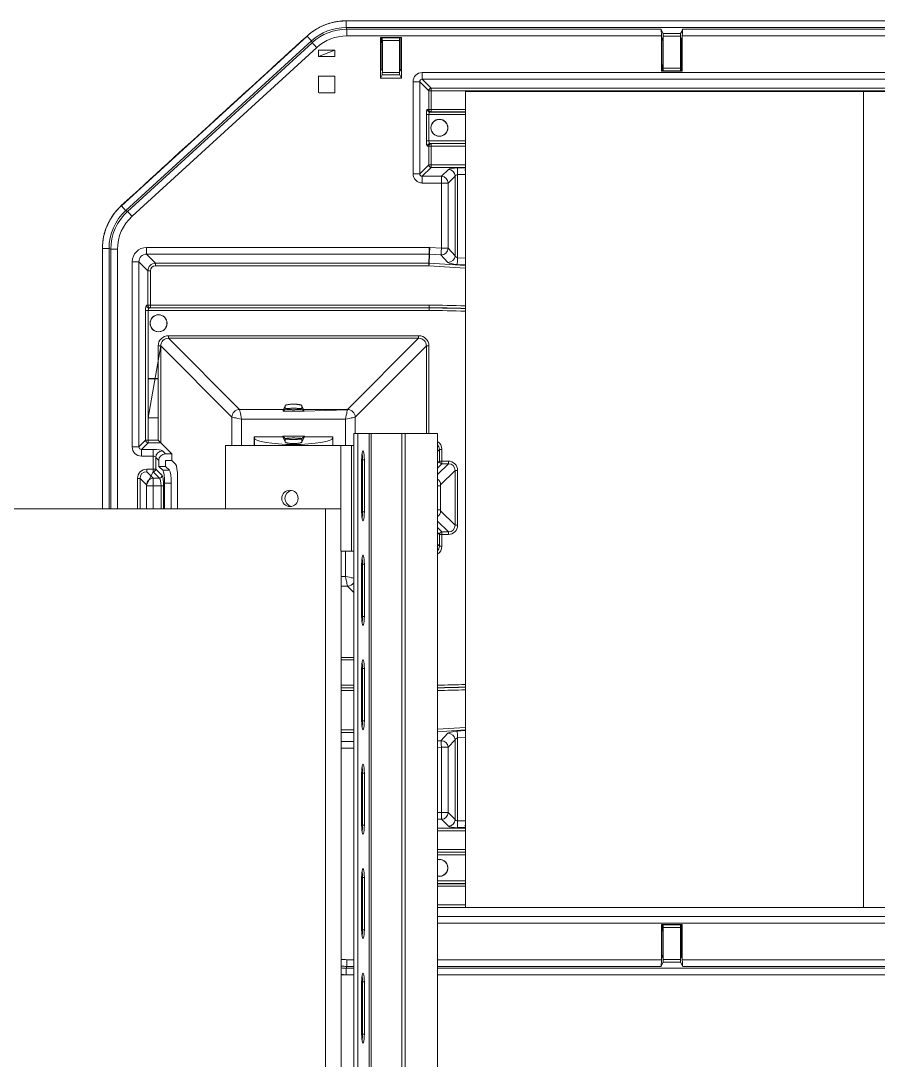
# Model space of a CAD drawing. Header units: inches. Extents: x 1518 to 2565, y 62 to 679.
# Drawn here: x 2123.65 to 2140.07, y 659.08 to 678.99 of the extents above; entities that cross this region are included whole.
import ezdxf

# ---------------------------------------------------------------- set-up
doc = ezdxf.new("R2010")
doc.units = ezdxf.units.IN
doc.header["$LTSCALE"] = 50
doc.header["$MEASUREMENT"] = 0
for name, color, linetype, lineweight in [('E2-ECOFEET', 254, 'Continuous', 5), ('ECOFEET', 254, 'Continuous', 5), ('TEXT', 1, 'Continuous', 20)]:
    doc.layers.add(name, color=color, linetype=linetype, lineweight=lineweight)

# ---------------------------------------------------------------- blocks, each defined once
blk = doc.blocks.new('Z1')
at = {"layer": 'ECOFEET', "color": 1, "linetype": 'Continuous'}
for p, q in [((6.431, 212.097), (6.452, 212.055)), ((6.456, 212.006), (6.456, 211.584)), ((6.807, 212.006), (6.807, 211.584)), ((6.831, 212.097), (6.81, 212.055)), ((0.178, 211.845), (0.178, 211.72)), ((1.076, 211.522), (1.076, 211.944)), ((1.427, 211.522), (1.427, 211.944)), ((1.451, 211.431), (1.43, 211.473)), ((-0.136, 211.037), (-0.136, 211.335)), ((-0.126, 211.345), (0.168, 211.345)), ((0.178, 211.335), (0.178, 211.037)), ((0.168, 211.027), (-0.126, 211.027)), ((-3.381, 206.906), (1.981, 206.906)), ((1.981, 206.906), (1.981, 206.908)), ((0.421, 204.963), (1.782, 206.324)), ((-3.398, 205.552), (-3.207, 205.552)), ((-3.396, 205.549), (-3.398, 205.552)), ((-3.396, 205.549), (-3.396, 204.804)), ((-3.209, 205.549), (-3.396, 205.549)), ((-3.209, 205.549), (-3.207, 205.552)), ((-3.209, 204.804), (-3.209, 205.549)), ((-0.772, 205.035), (-0.772, 204.971)), ((-0.455, 204.971), (-0.455, 205.035)), ((-3.398, 204.802), (-3.398, 204.372)), ((-1.365, 204.436), (-0.822, 204.436)), ((0.138, 204.436), (0.138, 204.268)), ((0.617, 204.498), (0.617, 134.498)), ((0.832, 134.498), (0.832, 204.498)), ((0.871, 204.498), (0.871, 134.498)), ((1.523, 204.498), (1.523, 134.498)), ((2.142, 134.498), (2.142, 204.498)), ((-3.576, 204.244), (-3.704, 204.244)), ((-3.576, 204.244), (-3.448, 204.372)), ((-3.398, 204.372), (-3.448, 204.372)), ((-0.772, 204.4), (-0.772, 204.336)), ((-0.455, 204.336), (-0.455, 204.4)), ((-3.431, 203.518), (-3.553, 203.641)), ((-2.836, 203.06), (-2.836, 203.665)), ((0.301, 138.393), (0.301, 202.248)), ((0.54, 202.248), (0.497, 202.248)), ((0.69, 201.602), (0.708, 201.583)), ((0.708, 201.288), (0.69, 201.306)), ((0.301, 200.214), (0.54, 200.214)), ((0.54, 200.165), (0.301, 200.165)), ((0.301, 199.683), (0.54, 199.683)), ((0.69, 199.683), (0.708, 199.683)), ((0.54, 199.633), (0.301, 199.633)), ((0.301, 199.63), (0.54, 199.63)), ((0.54, 199.58), (0.301, 199.58)), ((0.708, 199.633), (0.69, 199.633)), ((0.69, 199.63), (0.708, 199.63)), ((0.708, 199.58), (0.69, 199.58)), ((2.143, 198.836), (2.677, 198.872)), ((0.301, 198.824), (0.54, 198.824)), ((0.54, 198.775), (0.301, 198.775)), ((2.677, 198.823), (2.143, 198.786)), ((0.301, 198.603), (0.54, 198.603)), ((0.54, 198.475), (0.301, 198.475)), ((2.143, 196.94), (2.677, 196.94)), ((2.677, 196.891), (2.143, 196.891)), ((2.143, 196.536), (2.677, 196.536)), ((2.677, 196.486), (2.143, 196.486)), ((2.143, 196.483), (2.677, 196.483)), ((2.677, 196.433), (2.143, 196.433)), ((2.179, 196.02), (2.143, 196.024)), ((2.143, 195.932), (2.677, 195.932)), ((2.677, 195.882), (2.143, 195.882)), ((2.143, 195.879), (2.677, 195.879)), ((2.677, 195.829), (2.143, 195.829)), ((2.143, 195.474), (2.677, 195.474)), ((6.456, 194.532), (6.456, 194.954)), ((6.807, 194.532), (6.807, 194.954)), ((6.431, 194.441), (6.452, 194.483)), ((0.408, 194.295), (0.395, 194.262)), ((2.143, 194.262), (18.191, 194.262)), ((2.143, 194.136), (18.191, 194.136)), ((18.191, 194.134), (2.143, 194.134))]:
    blk.add_line(p, q, dxfattribs=at)
for points in [[(18.604, 212.405), (18.604, 212.402), (0.395, 212.402), (0.395, 212.405)], [(0.408, 212.243), (6.422, 212.243), (6.463, 212.16), (6.799, 212.16)], [(1.451, 211.304), (1.451, 211.431), (1.451, 212.085), (1.051, 212.085), (1.051, 211.431), (1.072, 211.473)], [(-3.826, 208.77), (-3.793, 208.755), (-0.256, 211.985)], [(0.177, 211.844), (0.178, 211.845), (-0.136, 211.845)], [(0.177, 211.721), (0.178, 211.72), (-0.136, 211.72), (-0.135, 211.721)], [(1.051, 211.431), (1.051, 211.304), (1.451, 211.304), (1.419, 211.368), (1.083, 211.368), (1.051, 211.304)], [(17.888, 211.05), (17.888, 211.064), (2.023, 211.064), (2.023, 211.113), (1.851, 211.285)], [(10.302, 211.05), (2.677, 211.05), (2.677, 195.425), (2.143, 195.425)], [(2.677, 195.425), (10.302, 195.425), (17.927, 195.425), (17.927, 211.05), (10.302, 211.05), (10.302, 195.425)], [(1.979, 210.105), (1.93, 210.105), (1.93, 210.607), (1.979, 210.607)], [(2.677, 210.607), (1.979, 210.607), (1.979, 210.105), (2.677, 210.105)], [(2.677, 209.598), (2.023, 209.598), (2.023, 209.648), (2.677, 209.648)], [(2.48, 209.431), (2.347, 209.298), (2.347, 208.048), (2.48, 207.905)], [(2.529, 209.458), (2.529, 209.586), (2.677, 209.586)], [(2.677, 209.458), (2.529, 209.458), (2.529, 207.867), (2.677, 207.857)], [(2.677, 209.544), (2.669, 209.551), (2.677, 209.551)], [(-4.275, 208.043), (-4.273, 208.043), (-4.147, 208.043), (-4.147, 203.06)], [(-4.113, 203.06), (-4.113, 208.028), (-4.147, 208.043)], [(-4.113, 208.028), (-3.985, 208.028), (-3.985, 203.06)], [(1.986, 207.935), (1.986, 208.063), (-3.428, 208.063), (-3.428, 207.935), (-3.256, 207.763)], [(2.677, 207.666), (1.98, 207.714), (-3.256, 207.714), (-3.256, 207.763), (1.98, 207.763), (1.986, 207.935), (-3.428, 207.935)], [(-3.576, 207.787), (-3.704, 207.787), (-3.704, 204.244)], [(-3.403, 207.615), (-3.576, 207.787), (-3.576, 204.244)], [(1.981, 206.906), (1.981, 206.856), (-3.398, 206.856)], [(-0.413, 204.928), (-0.815, 204.928), (-0.774, 204.969), (-0.774, 205.032), (-0.808, 204.963), (-1.648, 204.963), (-3.01, 206.324), (-3.01, 206.374), (1.782, 206.374), (1.782, 206.324), (-3.01, 206.324)], [(-1.796, 204.268), (-1.796, 204.815), (-3.157, 206.177), (-3.207, 206.177), (-3.207, 205.552), (-3.207, 204.802), (-3.207, 204.372)], [(1.93, 206.177), (0.568, 204.815), (0.568, 204.498)], [(1.93, 204.498), (1.93, 206.177), (1.979, 206.177), (1.979, 204.498)], [(0.381, 204.268), (0.381, 204.776), (-1.609, 204.776), (-1.609, 204.268)], [(-1.365, 204.268), (-1.365, 204.436), (-1.364, 204.421), (-1.364, 204.268)], [(-0.822, 204.45), (-0.822, 204.436), (-0.774, 204.34), (-0.774, 204.402), (-0.822, 204.45), (-0.406, 204.45), (-0.406, 204.436), (0.138, 204.436), (0.136, 204.421), (0.136, 204.268)], [(-0.406, 204.45), (-0.454, 204.402), (-0.454, 204.34), (-0.406, 204.436)], [(1.461, 134.498), (0.871, 134.498), (0.832, 134.498), (0.617, 134.498), (0.54, 134.498), (0.54, 204.498), (0.617, 204.498), (0.832, 204.498), (0.871, 204.498), (1.461, 204.498)], [(0.54, 204.268), (0.497, 204.268), (0.291, 204.268), (-1.916, 204.268), (-1.916, 203.06)], [(0.497, 204.268), (0.497, 202.248), (0.291, 202.248), (0.291, 204.268)], [(-3.526, 204.195), (-3.302, 204.195), (-3.302, 204.067)], [(-3.253, 204.041), (-3.194, 203.982), (-3.194, 203.871)], [(2.143, 203.935), (2.18, 203.972), (2.229, 203.972), (2.229, 204.195), (2.18, 204.195), (2.143, 204.158)], [(-2.944, 203.983), (-3.062, 203.983), (-3.067, 203.978), (-3.067, 203.871), (-2.992, 203.796), (-3.119, 203.796), (-3.194, 203.871), (-3.067, 203.871)], [(0.708, 203.998), (0.742, 203.998), (0.742, 202.998), (0.708, 202.998)], [(2.143, 203.714), (2.352, 203.923), (2.352, 203.972), (2.229, 203.972), (2.229, 203.923), (2.143, 203.837)], [(-3.602, 203.06), (-3.602, 203.641), (-3.553, 203.641), (-3.553, 203.06)], [(-3.428, 203.06), (-3.428, 203.499), (-3.3, 203.499), (-3.3, 203.06)], [(-3.151, 203.06), (-3.151, 203.499), (-3.3, 203.499)], [(-3.151, 203.499), (-3.102, 203.499), (-3.102, 203.06)], [(-2.955, 203.06), (-2.955, 203.549), (-3.082, 203.549), (-3.082, 203.06)], [(2.143, 203.039), (2.2, 203.039), (2.2, 203.499), (2.143, 203.499)], [(0.291, 203.06), (0, 203.06), (-38.449, 203.06), (-38.449, 137.56), (0, 137.56), (0, 203.06)], [(2.143, 202.603), (2.18, 202.566), (2.229, 202.566), (2.352, 202.566), (2.352, 202.615), (2.143, 202.824)], [(2.143, 202.701), (2.229, 202.615), (2.229, 202.566), (2.229, 202.343), (2.18, 202.343), (2.143, 202.38)], [(0.708, 201.998), (0.742, 201.998), (0.742, 200.998), (0.708, 200.998)], [(0.54, 201.456), (0.421, 201.575), (0.301, 201.575)], [(0.708, 199.998), (0.742, 199.998), (0.742, 198.998), (0.708, 198.998)], [(2.677, 198.681), (2.529, 198.671), (2.529, 197.081), (2.677, 197.081)], [(0.708, 197.998), (0.742, 197.998), (0.742, 196.998), (0.708, 196.998)], [(2.677, 196.953), (2.529, 196.953), (2.529, 197.081)], [(2.677, 196.987), (2.669, 196.987), (2.677, 196.995)], [(0.708, 195.998), (0.742, 195.998), (0.742, 194.998), (0.708, 194.998)], [(2.143, 194.423), (6.431, 194.423), (6.431, 194.441), (6.431, 195.095), (6.831, 195.095), (6.831, 194.441), (6.81, 194.483)], [(0.54, 194.295), (0.408, 194.295), (0.408, 194.423), (0.54, 194.423)], [(17.182, 194.295), (6.841, 194.295), (6.799, 194.378), (6.463, 194.378), (6.422, 194.295)], [(6.831, 194.441), (6.831, 194.423), (17.191, 194.423), (17.191, 194.441)], [(0.301, 194.144), (0.395, 194.136), (0.54, 194.136)], [(0.395, 194.134), (0.395, 194.136), (0.395, 194.262), (0.54, 194.262)], [(0.708, 193.998), (0.742, 193.998), (0.742, 192.998), (0.708, 192.998)]]:
    blk.add_lwpolyline(points, dxfattribs=at)
at = {"layer": 'ECOFEET', "color": 1, "linetype": 'Continuous', "flags": 128}
for points in [[(-3.793, 208.755), (-3.789, 208.751), (-3.782, 208.744), (-3.774, 208.734), (-3.763, 208.722), (-3.75, 208.709), (-3.736, 208.694), (-3.722, 208.677), (-3.706, 208.661), (-0.17, 211.891), (-0.185, 211.908), (-0.2, 211.924), (-0.214, 211.939), (-0.227, 211.953), (-0.237, 211.964), (-0.246, 211.974), (-0.253, 211.981), (-0.256, 211.985), (-0.269, 212.019), (-3.826, 208.77), (-3.83, 208.774), (-3.837, 208.781), (-3.845, 208.791), (-3.856, 208.802), (-3.868, 208.816), (-3.882, 208.831), (-3.896, 208.847), (-3.911, 208.863), (-0.354, 212.112), (-0.356, 212.113)], [(2.677, 207.728), (2.52, 207.739), (2.521, 207.745), (2.522, 207.755), (2.522, 207.768), (2.524, 207.783), (2.525, 207.802), (2.526, 207.823), (2.528, 207.844), (2.529, 207.867)], [(0.742, 203.998), (0.741, 204.046), (0.738, 204.09), (0.733, 204.127), (0.727, 204.154), (0.719, 204.168), (0.712, 204.168), (0.705, 204.154), (0.699, 204.127), (0.694, 204.09), (0.691, 204.046), (0.69, 203.998), (0.69, 202.998), (0.691, 202.949), (0.694, 202.905), (0.699, 202.868), (0.705, 202.841), (0.712, 202.827), (0.719, 202.827), (0.727, 202.841), (0.733, 202.868), (0.738, 202.905), (0.741, 202.949), (0.742, 202.998)], [(0.381, 202.248), (0.381, 201.762), (0.419, 201.755), (0.455, 201.747), (0.488, 201.74), (0.517, 201.734), (0.54, 201.729)], [(0.742, 201.998), (0.741, 202.046), (0.738, 202.09), (0.733, 202.127), (0.727, 202.154), (0.719, 202.168), (0.712, 202.168), (0.705, 202.154), (0.699, 202.127), (0.694, 202.09), (0.691, 202.046), (0.69, 201.998), (0.69, 200.998), (0.691, 200.949), (0.694, 200.905), (0.699, 200.868), (0.705, 200.841), (0.712, 200.827), (0.719, 200.827), (0.727, 200.841), (0.733, 200.868), (0.738, 200.905), (0.741, 200.949), (0.742, 200.998)], [(0.742, 199.998), (0.741, 200.046), (0.738, 200.09), (0.733, 200.127), (0.727, 200.154), (0.719, 200.168), (0.712, 200.168), (0.705, 200.154), (0.699, 200.127), (0.694, 200.09), (0.691, 200.046), (0.69, 199.998), (0.69, 198.998), (0.691, 198.949), (0.694, 198.905), (0.699, 198.868), (0.705, 198.841), (0.712, 198.827), (0.719, 198.827), (0.727, 198.841), (0.733, 198.868), (0.738, 198.905), (0.741, 198.949), (0.742, 198.998)], [(2.677, 198.81), (2.52, 198.799), (2.521, 198.793), (2.522, 198.784), (2.522, 198.771), (2.524, 198.755), (2.525, 198.736), (2.526, 198.716), (2.528, 198.694), (2.529, 198.671)], [(0.742, 197.998), (0.741, 198.046), (0.738, 198.09), (0.733, 198.127), (0.727, 198.154), (0.719, 198.168), (0.712, 198.168), (0.705, 198.154), (0.699, 198.127), (0.694, 198.09), (0.691, 198.046), (0.69, 197.998), (0.69, 196.998), (0.691, 196.949), (0.694, 196.905), (0.699, 196.868), (0.705, 196.841), (0.712, 196.827), (0.719, 196.827), (0.727, 196.841), (0.733, 196.868), (0.738, 196.905), (0.741, 196.949), (0.742, 196.998)], [(0.742, 195.998), (0.741, 196.046), (0.738, 196.09), (0.733, 196.127), (0.727, 196.154), (0.719, 196.168), (0.712, 196.168), (0.705, 196.154), (0.699, 196.127), (0.694, 196.09), (0.691, 196.046), (0.69, 195.998), (0.69, 194.998), (0.691, 194.949), (0.694, 194.905), (0.699, 194.868), (0.705, 194.841), (0.712, 194.827), (0.719, 194.827), (0.727, 194.841), (0.733, 194.868), (0.738, 194.905), (0.741, 194.949), (0.742, 194.998)], [(0.742, 193.998), (0.741, 194.046), (0.738, 194.09), (0.733, 194.127), (0.727, 194.154), (0.719, 194.168), (0.712, 194.168), (0.705, 194.154), (0.699, 194.127), (0.694, 194.09), (0.691, 194.046), (0.69, 193.998), (0.69, 192.998), (0.691, 192.949), (0.694, 192.905), (0.699, 192.868), (0.705, 192.841), (0.712, 192.827), (0.719, 192.827), (0.727, 192.841), (0.733, 192.868), (0.738, 192.905), (0.741, 192.949), (0.742, 192.998)]]:
    blk.add_lwpolyline(points, dxfattribs=at)
at = {"layer": 'ECOFEET', "color": 1, "linetype": 'Continuous'}
for points in [[(1.427, 212.08), (1.076, 212.08), (1.082, 212.079), (1.42, 212.079)], [(1.416, 212.029), (1.087, 212.029), (1.087, 211.417), (1.416, 211.417)], [(6.467, 211.499), (6.796, 211.499), (6.796, 212.111), (6.467, 212.111)], [(0.177, 211.844), (0.177, 211.721), (-0.135, 211.721), (-0.135, 211.844), (-0.136, 211.845), (-0.136, 211.72)], [(6.462, 211.449), (6.8, 211.449), (6.807, 211.448), (6.456, 211.448)], [(1.461, 134.498), (1.461, 204.498), (1.523, 204.498), (2.142, 204.498), (2.143, 204.498), (2.143, 134.498), (2.142, 134.498), (1.523, 134.498)], [(6.462, 195.089), (6.8, 195.089), (6.807, 195.09), (6.456, 195.09)], [(6.467, 194.427), (6.796, 194.427), (6.796, 195.039), (6.467, 195.039)]]:
    blk.add_lwpolyline(points, close=True, dxfattribs=at)
for points in [[(1.802, 211.236), (1.674, 211.236), (1.674, 209.476), (1.802, 209.476), (1.974, 209.648, 0.39392), (2.023, 209.598), (1.851, 209.426)], [(17.927, 210.658, 0.339426), (17.964, 210.707), (17.937, 210.709), (17.937, 211.064, 0.393924), (17.888, 211.113), (2.023, 211.113, 0.393868), (1.974, 211.064), (1.802, 211.236), (1.802, 209.476)], [(1.997, 210.657, -0.412034), (1.947, 210.707), (1.974, 210.709), (1.974, 211.064), (2.023, 211.064), (2.023, 210.709), (2.677, 210.709)], [(2.677, 210.659), (2.023, 210.659), (2.023, 210.709), (1.974, 210.709, 0.412034), (2.023, 210.659), (1.997, 210.657), (2.677, 210.657)], [(2.677, 210.002), (2.023, 210.002), (2.023, 209.648), (1.974, 209.648), (1.974, 210.002), (1.947, 210.005, -0.412143), (1.997, 210.055)], [(2.677, 210.055), (1.997, 210.055), (2.023, 210.052, 0.41208), (1.974, 210.002), (2.023, 210.002), (2.023, 210.052), (2.677, 210.052)], [(-2.944, 204.11), (-3.066, 204.11), (-3.125, 204.169, 0.393911), (-3.253, 204.041), (-3.253, 203.818), (-3.131, 203.696, -0.394035), (-3.18, 203.646)], [(0.699, 204.129, -0.044124), (0.708, 203.998), (0.708, 202.998, -0.044023), (0.699, 202.866)], [(2.352, 203.923), (2.229, 203.923, -0.393886), (2.18, 203.972), (2.18, 204.195)], [(2.143, 202.913, 0.244587), (2.203, 203.02), (2.48, 202.743), (2.529, 202.743), (2.529, 203.795), (2.48, 203.795), (2.48, 202.743)], [(2.48, 203.795), (2.203, 203.518, 0.244565), (2.143, 203.625)], [(0.69, 203.12, 0.067267), (0.704, 203.258, 0.067287), (0.69, 203.396)], [(2.18, 202.343), (2.18, 202.566, -0.39395), (2.229, 202.615), (2.352, 202.615)], [(0.699, 202.129, -0.044121), (0.708, 201.998), (0.708, 200.998, -0.044121), (0.699, 200.866)], [(0.699, 200.129, -0.044023), (0.708, 199.998), (0.708, 198.998, -0.044124), (0.699, 198.866)], [(2.143, 198.614), (2.21, 198.618), (2.343, 198.761, -0.411948), (2.48, 198.633)], [(2.219, 198.491), (2.219, 197.24), (2.347, 197.24), (2.347, 198.491), (2.48, 198.633), (2.48, 197.107, -0.393898), (2.352, 196.979), (2.219, 197.112), (2.143, 197.112)], [(0.699, 198.129, -0.044124), (0.708, 197.998), (0.708, 196.998, -0.044017), (0.699, 196.866)], [(2.143, 197.24), (2.219, 197.24), (2.219, 197.112, 0.39396), (2.347, 197.24), (2.48, 197.107)], [(2.143, 196.025, 0.202767), (2.267, 196.047, 0.544465), (2.267, 196.318, 0.202767), (2.143, 196.34)], [(0.699, 196.129, -0.044017), (0.708, 195.998), (0.708, 194.998, -0.044121), (0.699, 194.866)], [(0.699, 194.129, -0.044023), (0.708, 193.998), (0.708, 192.998, -0.044124), (0.699, 192.866)]]:
    blk.add_lwpolyline(points, format="xyb", dxfattribs=at)
for points in [[(2.092, 210.491, 0.544465), (2.092, 210.22, 0.294947), (2.267, 210.22, 0.544465), (2.267, 210.491, 0.294947)], [(2.347, 209.298), (2.219, 209.298), (2.219, 209.426, -0.393921)], [(-3.403, 206.958, 0.412066), (-3.354, 206.908), (1.981, 206.908), (1.981, 206.958), (-3.354, 206.958), (-3.403, 206.958), (-3.43, 206.956, 0.411956), (-3.381, 206.906), (-3.354, 206.908), (-3.354, 206.958), (-3.354, 207.615), (-3.403, 207.615)], [(-3.396, 204.804), (-3.209, 204.804), (-3.207, 204.802), (-3.398, 204.802), (-3.398, 205.552), (-3.398, 206.856), (-3.448, 206.856), (-3.448, 204.372, 0.393976), (-3.398, 204.323), (-3.157, 204.323), (-3.157, 206.177)], [(-3.286, 206.747, 0.544465), (-3.286, 206.476, 0.294947), (-3.111, 206.476, 0.544465), (-3.111, 206.747, 0.294947)], [(-3.302, 203.769), (-3.302, 203.818), (-3.425, 203.818), (-3.425, 203.769), (-3.303, 203.646, 0.393889), (-3.431, 203.518)]]:
    blk.add_lwpolyline(points, format="xyb", close=True, dxfattribs=at)
at = {"layer": 'ECOFEET', "color": 1, "linetype": 'Continuous', "flags": 128}
for points in [[(1.998, 208.063), (2.219, 208.048), (2.219, 209.298), (1.851, 209.298), (1.851, 209.426), (2.219, 209.426), (2.352, 209.559, -0.393917), (2.48, 209.431), (2.48, 207.905, -0.411887), (2.343, 207.778), (2.21, 207.92), (2.211, 207.926), (2.211, 207.935), (2.212, 207.948), (2.213, 207.964), (2.214, 207.983), (2.216, 208.003), (2.217, 208.025), (2.219, 208.048), (2.347, 208.048, -0.411949), (2.21, 207.92), (1.989, 207.935)], [(2.677, 207.716), (1.983, 207.763), (1.983, 207.761), (1.983, 207.757), (1.983, 207.752), (1.982, 207.746), (1.982, 207.739), (1.981, 207.731), (1.98, 207.722), (1.98, 207.714), (1.98, 207.763, -0.016718), (1.983, 207.763), (1.989, 207.935), (1.99, 207.941), (1.99, 207.95), (1.991, 207.963), (1.992, 207.979), (1.993, 207.998), (1.995, 208.018), (1.996, 208.04), (1.998, 208.063)], [(-3.303, 203.646), (-3.18, 203.646), (-3.302, 203.769, 0.39386), (-3.253, 203.818), (-3.302, 203.818), (-3.302, 204.067), (-3.526, 204.067), (-3.526, 204.195), (-3.398, 204.323), (-3.398, 204.372), (-3.207, 204.372), (-3.198, 204.364), (-3.189, 204.355), (-3.182, 204.347), (-3.174, 204.34), (-3.168, 204.334), (-3.163, 204.329), (-3.16, 204.325), (-3.157, 204.323), (-2.944, 204.11), (-2.944, 203.983), (-2.873, 203.911)], [(0.54, 201.64, -0.234244), (0.421, 201.575), (0.419, 201.586), (0.415, 201.603), (0.41, 201.626), (0.404, 201.655), (0.397, 201.689), (0.389, 201.725), (0.381, 201.762), (0.301, 201.762)], [(2.219, 198.491), (2.347, 198.491, 0.411949), (2.21, 198.618), (2.211, 198.612), (2.211, 198.603), (2.212, 198.59), (2.213, 198.574), (2.214, 198.555), (2.216, 198.535), (2.217, 198.513), (2.219, 198.491), (2.143, 198.485)]]:
    blk.add_lwpolyline(points, format="xyb", dxfattribs=at)
for points in [[(-0.413, 204.928), (-0.454, 204.969), (-0.454, 205.032), (-0.42, 204.963), (0.421, 204.963, -0.393939), (0.568, 204.815), (0.558, 204.813), (0.541, 204.809), (0.517, 204.804), (0.488, 204.798), (0.455, 204.791), (0.419, 204.784), (0.381, 204.776), (0.389, 204.813), (0.397, 204.85), (0.404, 204.883), (0.41, 204.912), (0.415, 204.935), (0.419, 204.953)], [(-1.648, 204.963), (-1.646, 204.953), (-1.642, 204.935), (-1.637, 204.912), (-1.631, 204.883), (-1.624, 204.85), (-1.617, 204.813), (-1.609, 204.776), (-1.646, 204.784), (-1.682, 204.791), (-1.716, 204.798), (-1.745, 204.804), (-1.768, 204.809), (-1.786, 204.813), (-1.796, 204.815, -0.393957)]]:
    blk.add_lwpolyline(points, format="xyb", close=True, dxfattribs=at)
at = {"layer": 'ECOFEET', "color": 1, "linetype": 'Continuous'}
for centre, radius in [((2.179, 210.356), 0.163), ((-3.198, 206.611), 0.163), ((-0.682, 203.258), 0.156)]:
    blk.add_circle(centre, radius, dxfattribs=at)
for centre, radius, start, end in [((1.981, 188.376), 18.582, 87.8554, 90), ((1.981, 188.376), 18.532, 87.8496, 90), ((1.981, 188.376), 18.53, 87.8493, 90), ((1.981, 188.376), 18.48, 87.8434, 90), ((-0.623, 203.258), 0.157, 101.556, 258.444), ((1.981, 218.162), 18.48, 270.501, 272.1566), ((1.981, 218.162), 18.53, 270.4997, 272.1507), ((1.981, 218.162), 18.532, 270.4996, 272.1504), ((1.981, 218.162), 18.582, 270.4982, 272.1446), ((2.179, 196.182), 0.163, 270, 102.8674)]:
    blk.add_arc(centre, radius, start, end, dxfattribs=at)
for centre, major_axis, ratio, start_param, end_param in [((0.408, 211.257), (-0.37, 0.953), 0.978189, 5.918992, 6.647379), ((0.418, 211.232), (-0.366, 0.945), 0.987012, 5.918992, 6.647379), ((6.843, 212.115), (0, 0.13), 0.087489, 0.174533, 1.570796), ((0.418, 211.232), (0.32, -0.825), 0.982581, 2.777399, 3.505786), ((1.082, 212.029), (0, 0.05), 0.087489, 4.712389, 6.265732), ((1.42, 212.029), (0, 0.05), 0.087489, 0.017453, 1.570796), ((6.451, 212.006), (0, 0.05), 0.087489, 4.712389, 6.108652), ((6.462, 212.111), (0, 0.05), 0.087489, 4.712389, 6.108652), ((6.8, 212.111), (0, 0.05), 0.087489, 0.174533, 1.570796), ((6.811, 212.006), (0, 0.05), 0.087489, 0.174533, 1.570796), ((1.071, 211.944), (0, 0.05), 0.087489, 4.712389, 5.759587), ((1.071, 211.522), (0, 0.05), 0.087489, 3.316126, 4.712389), ((1.082, 211.417), (0, 0.05), 0.087489, 3.316126, 4.712389), ((1.42, 211.417), (0, 0.05), 0.087489, 1.570796, 2.96706), ((1.431, 211.522), (0, 0.05), 0.087489, 1.570796, 2.96706), ((1.857, 211.23), (0.131, -0.131), 0.970288, 2.371274, 3.911912), ((6.451, 211.584), (0, 0.05), 0.087489, 3.665191, 4.712389), ((6.462, 211.499), (0, 0.05), 0.087489, 3.159046, 4.712389), ((6.8, 211.499), (0, 0.05), 0.087489, 1.570796, 3.124139), ((-0.126, 211.335), (-0.00707, 0.00707), 0.999695, 5.497939, 7.068431), ((0.168, 211.335), (0.00707, 0.00707), 0.999695, 5.497939, 7.068431), ((1.857, 211.23), (-0.042, 0.042), 0.84211, 5.512866, 7.053504), ((-0.126, 211.037), (-0.00707, -0.00707), 0.999695, 5.497939, 7.068431), ((0.168, 211.037), (0.00707, -0.00707), 0.999695, 5.497939, 7.068431), ((1.948, 210.607), (0, 0.1), 0.176327, 0.017453, 1.570796), ((1.997, 210.607), (0, 0.05), 0.352654, 0.017453, 1.570796), ((1.948, 210.105), (0, 0.1), 0.176327, 1.570796, 3.124139), ((1.997, 210.105), (0, 0.05), 0.352654, 1.570796, 3.124139), ((1.857, 209.481), (0.131, 0.131), 0.970288, 2.371274, 3.911912), ((1.857, 209.481), (0.042, 0.042), 0.84211, 2.371274, 3.911912), ((2.529, 209.554), (0.18, 0), 0.176327, 1.570796, 2.96706), ((2.529, 209.426), (0.05, 0), 0.634777, 1.570796, 2.96706), ((2.785, 209.458), (0.133, -0.129), 0.122744, 3.780325, 3.887313), ((-3.128, 208.028), (0.936, -0.413), 0.977384, 2.732965, 3.550221), ((-3.102, 208.016), (0.927, -0.409), 0.986525, 2.732965, 3.550221), ((-3.102, 208.016), (0.811, -0.357), 0.981933, 2.732965, 3.550221), ((-3.419, 207.779), (-0.204, 0.204), 0.970288, 5.512866, 7.053504), ((1.986, 207.88), (0.006, 0.183), 0.984791, 6.249645, 6.316725), ((-3.419, 207.779), (-0.115, 0.115), 0.923436, 5.512866, 7.053504), ((1.986, 207.88), (0.0019, 0.0547), 0.913122, 6.249645, 6.316725), ((2.529, 207.899), (0.0488, -0.019), 0.580702, 3.53857, 4.934833), ((-3.253, 207.612), (-0.107, 0.107), 0.989599, 5.512866, 7.053504), ((-3.253, 207.612), (-0.0729, 0.0729), 0.970288, 5.512866, 7.053504), ((2.52, 207.771), (0.18, -0.013), 0.175892, 3.328509, 4.724773), ((-3.43, 206.856), (0, 0.1), 0.176327, 0.017453, 1.570796), ((-3.381, 206.856), (0, 0.05), 0.352654, 0.017453, 1.570796), ((-3.003, 206.171), (-0.146, 0.146), 0.970288, 5.512866, 7.053504), ((-3.003, 206.171), (0.111, -0.111), 0.951716, 2.371274, 3.911912), ((1.776, 206.171), (0.146, 0.146), 0.970288, 5.512866, 7.053504), ((1.776, 206.171), (0.111, 0.111), 0.951716, 5.512866, 7.053504), ((-0.805, 204.776), (0, 0.19), 0.087489, 0.174533, 0.638994), ((-1.272, 204.973), (0.5, 0), 0.087489, 6.195919, 6.224625), ((-0.422, 204.776), (0, 0.19), 0.087489, 5.644191, 6.108652), ((-3.521, 204.25), (0.131, 0.131), 0.970288, 2.371274, 3.911912), ((-3.521, 204.25), (0.042, 0.042), 0.84211, 2.371274, 3.911912), ((-0.614, 204.423), (0.75, 0), 0.176327, 3.159046, 6.265732), ((2.046, 204.189), (-0.131, -0.131), 0.970288, 2.371274, 3.3859), ((2.046, 204.189), (0.0969, 0.0969), 0.948921, 5.512866, 6.287282), ((-3.302, 204.163), (0.18, 0), 0.176327, 0.174533, 1.570796), ((-3.302, 204.035), (0.05, 0), 0.634777, 0.174533, 1.570796), ((-3.062, 203.978), (0.0947, -0.0947), 0.970288, 2.371274, 3.911912), ((-2.88, 203.665), (0, 0.25), 0.176327, 4.712389, 6.108652), ((2.346, 203.789), (0.131, 0.131), 0.970288, 5.512866, 7.053504), ((2.346, 203.789), (0.0969, 0.0969), 0.948921, 5.512866, 7.053504), ((-3.419, 203.635), (-0.131, 0.131), 0.970288, 5.512866, 7.053504), ((-3.419, 203.635), (-0.0969, 0.0969), 0.948921, 5.512866, 7.053504), ((-3.303, 203.499), (0, 0.15), 0.02351, 4.712389, 6.108652), ((-3.186, 203.499), (0, 0.15), 0.235103, 4.712389, 6.108652), ((-3.137, 203.499), (0, 0.2), 0.176327, 4.712389, 6.108652), ((-3.126, 203.549), (0, 0.25), 0.176327, 4.712389, 6.108652), ((-3, 203.549), (0, 0.25), 0.176327, 4.712389, 6.108652), ((-3.431, 203.499), (0, 0.02), 0.176327, 4.712389, 6.108652), ((2.204, 203.499), (0, 0.02), 0.176327, 0.174533, 1.570796), ((2.204, 203.039), (0, 0.02), 0.176327, 1.570796, 2.96706), ((2.346, 202.749), (-0.0969, 0.0969), 0.948921, 2.371274, 3.911912), ((2.346, 202.749), (0.131, -0.131), 0.970288, 5.512866, 7.053504), ((2.046, 202.349), (0.0969, -0.0969), 0.948921, 6.279089, 7.053504), ((2.046, 202.349), (-0.131, 0.131), 0.970288, 2.897285, 3.911912), ((2.52, 198.767), (0.18, 0.013), 0.175892, 1.558413, 2.954676), ((2.529, 198.64), (0.0488, 0.019), 0.580702, 1.348352, 2.744616), ((2.529, 197.112), (0.05, 0), 0.634777, 3.316126, 4.712389), ((2.529, 196.984), (0.18, 0), 0.176327, 3.316126, 4.712389), ((2.785, 197.081), (0.133, 0.129), 0.122744, 2.395872, 2.50286), ((6.462, 195.039), (0, 0.05), 0.087489, 4.712389, 6.265732), ((6.8, 195.039), (0, 0.05), 0.087489, 0.017453, 1.570796), ((6.451, 194.954), (0, 0.05), 0.087489, 4.712389, 5.759587), ((6.451, 194.532), (0, 0.05), 0.087489, 3.316126, 4.712389), ((6.811, 194.532), (0, 0.05), 0.087489, 1.570796, 2.96706), ((0.418, 195.307), (0.32, 0.825), 0.982581, 3.383493, 3.505786), ((0.418, 195.307), (0.366, 0.945), 0.987012, 3.399412, 3.505786), ((6.462, 194.427), (0, 0.05), 0.087489, 3.316126, 4.712389), ((6.8, 194.427), (0, 0.05), 0.087489, 1.570796, 2.96706), ((6.843, 194.423), (0, 0.13), 0.087489, 1.570796, 2.96706), ((0.408, 195.281), (0.37, 0.953), 0.978189, 3.412573, 3.505786)]:
    blk.add_ellipse(centre, major_axis=major_axis, ratio=ratio, start_param=start_param, end_param=end_param, dxfattribs=at)
for points, knots in [([(18.604, 212.277), (12.534, 212.277), (6.465, 212.277), (0.395, 212.277), (0.395, 212.319), (0.395, 212.36), (0.395, 212.402), (0.351, 212.401), (0.264, 212.398), (0.117, 212.371), (-0.043, 212.318), (-0.21, 212.231), (-0.306, 212.152), (-0.354, 212.112), (-0.349, 212.106), (-0.344, 212.101), (-0.339, 212.095), (-0.335, 212.09), (-0.33, 212.085), (-0.325, 212.079), (-0.32, 212.074), (-0.316, 212.07), (-0.311, 212.065), (-0.307, 212.06), (-0.303, 212.056), (-0.299, 212.051), (-0.295, 212.047), (-0.292, 212.043), (-0.288, 212.04), (-0.285, 212.036), (-0.283, 212.033), (-0.28, 212.03), (-0.278, 212.028), (-0.276, 212.025), (-0.273, 212.023), (-0.272, 212.022), (-0.271, 212.02), (-0.269, 212.019)], [0, 0, 0, 0, 1, 1, 1, 2, 2, 2, 2.158565, 2.319359, 2.542918, 2.772954, 3, 3, 3, 4, 4, 4, 5, 5, 5, 6, 6, 6, 7, 7, 7, 8, 8, 8, 9, 9, 9, 10, 10, 10, 11, 11, 11, 11]), ([(19.149, 212.262), (19.134, 212.27), (19.098, 212.29), (19.046, 212.314), (18.992, 212.336), (18.941, 212.353), (18.905, 212.363), (18.886, 212.368), (18.87, 212.373), (18.829, 212.382), (18.773, 212.392), (18.715, 212.4), (18.661, 212.404), (18.623, 212.404), (18.604, 212.405), (12.534, 212.405), (6.465, 212.405), (0.395, 212.405), (0.375, 212.404), (0.325, 212.403), (0.256, 212.397), (0.185, 212.385), (0.123, 212.372), (0.057, 212.353), (0.014, 212.337), (-0.008, 212.329)], [0, 0, 0, 0, 0.180021, 0.438364, 0.599832, 0.799883, 1, 1, 1, 1.17973, 1.437954, 1.599573, 1.79971, 2, 2, 2, 3, 3, 3, 3.139704, 3.369533, 3.500298, 3.666901, 3.833468, 4, 4, 4, 4]), ([(-0.008, 212.329), (-0.026, 212.322), (-0.072, 212.303), (-0.134, 212.272), (-0.196, 212.235), (-0.249, 212.2), (-0.304, 212.159), (-0.339, 212.129), (-0.356, 212.113), (-1.541, 211.03), (-2.727, 209.948), (-3.913, 208.865), (-3.94, 208.838), (-3.987, 208.793), (-4.035, 208.733), (-4.105, 208.641), (-4.146, 208.561), (-4.181, 208.492), (-4.195, 208.456), (-4.219, 208.397), (-4.24, 208.323), (-4.266, 208.21), (-4.271, 208.12), (-4.275, 208.043), (-4.275, 206.382), (-4.275, 204.721), (-4.275, 203.06)], [0, 0, 0, 0, 0.139042, 0.368689, 0.499689, 0.666353, 0.833133, 1, 1, 1, 2, 2, 2, 2.250489, 2.416155, 2.500774, 3, 3, 3, 3.249906, 3.414993, 3.49998, 4, 4, 4, 5, 5, 5, 5]), ([(6.422, 212.243), (6.423, 212.238), (6.426, 212.229), (6.429, 212.194), (6.431, 212.154), (6.431, 212.128), (6.431, 212.115), (4.423, 212.115), (2.415, 212.115), (0.408, 212.115), (0.408, 212.158), (0.408, 212.2), (0.408, 212.243), (0.403, 212.254), (0.399, 212.265), (0.395, 212.277)], [0, 0, 0, 0, 0.272798, 0.562416, 0.78798, 1, 1, 1, 2, 2, 2, 3, 3, 3, 4, 4, 4, 4]), ([(6.799, 212.16), (6.813, 212.188), (6.827, 212.215), (6.841, 212.243), (10.288, 212.243), (13.735, 212.243), (17.182, 212.243), (17.183, 212.238), (17.186, 212.229), (17.189, 212.194), (17.191, 212.154), (17.191, 212.128), (17.191, 212.115), (13.738, 212.115), (10.284, 212.115), (6.831, 212.115), (6.831, 212.109), (6.831, 212.103), (6.831, 212.097), (6.831, 211.879), (6.831, 211.661), (6.831, 211.443), (6.698, 211.443), (6.564, 211.443), (6.431, 211.443), (6.431, 211.661), (6.431, 211.879), (6.431, 212.097), (6.431, 212.103), (6.431, 212.109), (6.431, 212.115)], [0, 0, 0, 0, 1, 1, 1, 2, 2, 2, 2.272798, 2.562417, 2.78798, 3, 3, 3, 4, 4, 4, 5, 5, 5, 6, 6, 6, 7, 7, 7, 8, 8, 8, 9, 9, 9, 9]), ([(1.076, 212.08), (1.075, 212.08), (1.074, 212.079), (1.073, 212.072), (1.072, 212.06), (1.071, 212.047), (1.071, 212.03), (1.071, 212.014), (1.072, 212), (1.073, 211.992), (1.073, 211.988), (1.073, 211.987)], [0, 0, 0, 0, 0.1087003, 0.2460929, 0.3545784, 0.474143, 0.6000747, 0.7259355, 0.8455001, 0.9539856, 1, 1, 1, 1]), ([(1.851, 211.285), (1.851, 211.328), (1.851, 211.37), (1.851, 211.413), (5.171, 211.413), (8.491, 211.413), (11.811, 211.413), (11.811, 211.397), (11.811, 211.363), (11.808, 211.322), (11.805, 211.295), (11.803, 211.288), (11.802, 211.285), (8.485, 211.285), (5.168, 211.285), (1.851, 211.285)], [0, 0, 0, 0, 1, 1, 1, 2, 2, 2, 2.271935, 2.561321, 2.787269, 3, 3, 3, 4, 4, 4, 4]), ([(6.456, 211.448), (6.455, 211.448), (6.454, 211.449), (6.453, 211.456), (6.452, 211.468), (6.451, 211.482), (6.451, 211.498), (6.451, 211.514), (6.452, 211.528), (6.453, 211.536), (6.453, 211.54), (6.453, 211.541)], [0, 0, 0, 0, 0.108702, 0.246097, 0.354633, 0.474136, 0.60007, 0.725933, 0.8455, 0.953985, 1, 1, 1, 1]), ([(-3.913, 208.865), (-3.912, 208.864), (-3.912, 208.864), (-3.911, 208.863), (-3.942, 208.833), (-4.005, 208.771), (-4.095, 208.653), (-4.178, 208.506), (-4.236, 208.343), (-4.267, 208.187), (-4.271, 208.091), (-4.273, 208.043), (-4.273, 206.382), (-4.273, 204.721), (-4.273, 203.06)], [0, 0, 0, 0, 1, 1, 1, 1.141279, 1.284534, 1.483578, 1.688386, 1.842897, 2, 2, 2, 3, 3, 3, 3]), ([(2.143, 195.125), (5.366, 195.125), (8.588, 195.125), (11.811, 195.125), (11.811, 195.142), (11.811, 195.176), (11.808, 195.216), (11.805, 195.243), (11.803, 195.25), (11.802, 195.253), (8.582, 195.253), (5.363, 195.253), (2.143, 195.253)], [0, 0, 0, 0, 1, 1, 1, 1.271928, 1.561349, 1.787291, 2, 2, 2, 3, 3, 3, 3]), ([(6.456, 195.09), (6.455, 195.09), (6.454, 195.089), (6.453, 195.082), (6.452, 195.07), (6.451, 195.057), (6.451, 195.04), (6.451, 195.024), (6.452, 195.01), (6.453, 195.002), (6.453, 194.998), (6.453, 194.997)], [0, 0, 0, 0, 0.108702, 0.246097, 0.354633, 0.474136, 0.60007, 0.725933, 0.8455, 0.953985, 1, 1, 1, 1]), ([(2.143, 194.295), (3.569, 194.295), (4.995, 194.295), (6.422, 194.295), (6.423, 194.3), (6.426, 194.309), (6.429, 194.344), (6.431, 194.384), (6.431, 194.41), (6.431, 194.423)], [0, 0, 0, 0, 1, 1, 1, 1.272801, 1.562458, 1.787977, 2, 2, 2, 2]), ([(0.301, 194.138), (0.31, 194.137), (0.341, 194.134), (0.372, 194.134), (0.395, 194.134), (0.443, 194.134), (0.492, 194.134), (0.54, 194.134)], [0, 0, 0, 0, 0.264519, 1, 1, 1, 2, 2, 2, 2])]:
    blk.add_open_spline(points, degree=3, knots=knots, dxfattribs=at)
for points, weights, knots in [([(1.427, 212.08), (1.43, 212.08), (1.431, 212.043), (1.432, 212.006), (1.429, 211.987), (1.427, 211.973), (1.427, 211.944)], [1, 0.793353340291, 1, 0.793353340291, 1, 0.866025403787, 1], [0, 0, 0, 1.308997, 1.308997, 2.617994, 2.617994, 3.665191, 3.665191, 3.665191]), ([(6.807, 211.448), (6.81, 211.448), (6.811, 211.485), (6.812, 211.522), (6.809, 211.541), (6.807, 211.556), (6.807, 211.584)], [1, 0.793353340283, 1, 0.793353340283, 1, 0.866025403788, 1], [0, 0, 0, 1.308997, 1.308997, 2.617994, 2.617994, 3.665191, 3.665191, 3.665191]), ([(-0.774, 205.032), (-0.773, 205.033), (-0.772, 205.035), (-0.766, 205.062), (-0.614, 205.062), (-0.462, 205.062), (-0.455, 205.035), (-0.455, 205.033), (-0.454, 205.032)], [1, 0.999770716911, 1, 0.722641925187, 1, 0.722641925187, 1, 0.999770716911, 1], [0, 0, 0, 0.042829, 0.042829, 1.569188, 1.569188, 3.095547, 3.095547, 3.138376, 3.138376, 3.138376]), ([(-0.454, 204.969), (-0.454, 204.97), (-0.455, 204.971), (-0.455, 204.971), (-0.455, 204.971), (-0.462, 204.984), (-0.614, 204.984), (-0.766, 204.984), (-0.772, 204.971), (-0.772, 204.971), (-0.773, 204.971), (-0.772, 204.97), (-0.772, 204.97), (-0.766, 204.957), (-0.614, 204.957), (-0.462, 204.957), (-0.455, 204.97), (-0.455, 204.97), (-0.455, 204.971)], [1, 0.999896996851, 1, 0.999975067537, 1, 0.722641925187, 1, 0.722641925187, 1, 0.999975067537, 1, 0.999975067537, 1, 0.722641925187, 1, 0.722641925187, 1, 0.999975067537, 1], [0, 0, 0, 0.028706, 0.028706, 0.042829, 0.042829, 1.569188, 1.569188, 3.095547, 3.095547, 3.10967, 3.10967, 3.123793, 3.123793, 4.650152, 4.650152, 6.176511, 6.176511, 6.190634, 6.190634, 6.190634]), ([(-0.774, 204.402), (-0.773, 204.401), (-0.773, 204.401), (-0.772, 204.4), (-0.772, 204.4), (-0.766, 204.387), (-0.614, 204.387), (-0.462, 204.387), (-0.455, 204.4), (-0.455, 204.4), (-0.455, 204.401), (-0.454, 204.401), (-0.454, 204.402)], [1, 0.999896996851, 1, 0.999975067537, 1, 0.722641925186, 1, 0.722641925186, 1, 0.999975067537, 1, 0.999896996851, 1], [0, 0, 0, 0.028706, 0.028706, 0.042829, 0.042829, 1.569188, 1.569188, 3.095547, 3.095547, 3.10967, 3.10967, 3.138376, 3.138376, 3.138376]), ([(-0.774, 204.34), (-0.773, 204.338), (-0.772, 204.336), (-0.766, 204.309), (-0.614, 204.309), (-0.462, 204.309), (-0.455, 204.336), (-0.455, 204.338), (-0.454, 204.34)], [1, 0.999770716911, 1, 0.722641925187, 1, 0.722641925187, 1, 0.999770716911, 1], [0, 0, 0, 0.042829, 0.042829, 1.569188, 1.569188, 3.095547, 3.095547, 3.138376, 3.138376, 3.138376]), ([(-0.455, 204.401), (-0.455, 204.401), (-0.455, 204.401), (-0.462, 204.415), (-0.614, 204.415), (-0.766, 204.415), (-0.772, 204.401), (-0.772, 204.401), (-0.773, 204.401)], [1, 0.999975067537, 1, 0.722641925187, 1, 0.722641925187, 1, 0.999975067537, 1], [0, 0, 0, 0.014123, 0.014123, 1.540482, 1.540482, 3.066841, 3.066841, 3.080964, 3.080964, 3.080964]), ([(6.807, 195.09), (6.81, 195.09), (6.811, 195.053), (6.812, 195.016), (6.809, 194.997), (6.807, 194.983), (6.807, 194.954)], [1, 0.79335334029, 1, 0.79335334029, 1, 0.866025403783, 1], [0, 0, 0, 1.308997, 1.308997, 2.617994, 2.617994, 3.665191, 3.665191, 3.665191])]:
    blk.add_rational_spline(points, weights, degree=2, knots=knots, dxfattribs=at)
blk = doc.blocks.new('*U215')
at = {"layer": 'E2-ECOFEET'}
blk.add_blockref('Z1', (60.859, 10.38), dxfattribs=at)

msp = doc.modelspace()

# ---------------------------------------------------------------- block references
at = {"layer": 'TEXT'}
msp.add_blockref('*U215', (2068.627, 456.206), dxfattribs=at)

doc.saveas('drawing.dxf')
